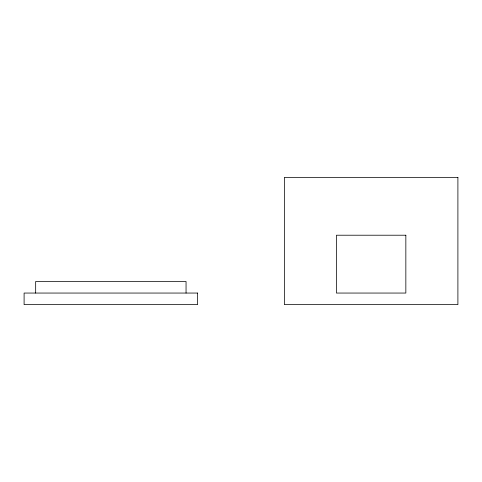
<?xml version="1.0" encoding="UTF-8"?>
<svg xmlns="http://www.w3.org/2000/svg" width="482" height="482" viewBox="0 0 482 482"><rect width="100%" height="100%" fill="white"/><g stroke="black" fill="none" stroke-linecap="round" stroke-linejoin="round"><path stroke-width="0.72" d="M186.052 293.056L186.052 281.488L35.668 281.488L35.668 293.056M457.9 177.376L284.38 177.376L284.38 304.624L457.9 304.624L457.9 177.376M405.844 235.216L336.436 235.216L336.436 293.056L405.844 293.056L405.844 235.216M197.62 293.056L24.1 293.056L24.1 304.624L197.62 304.624L197.62 293.056"/></g></svg>
